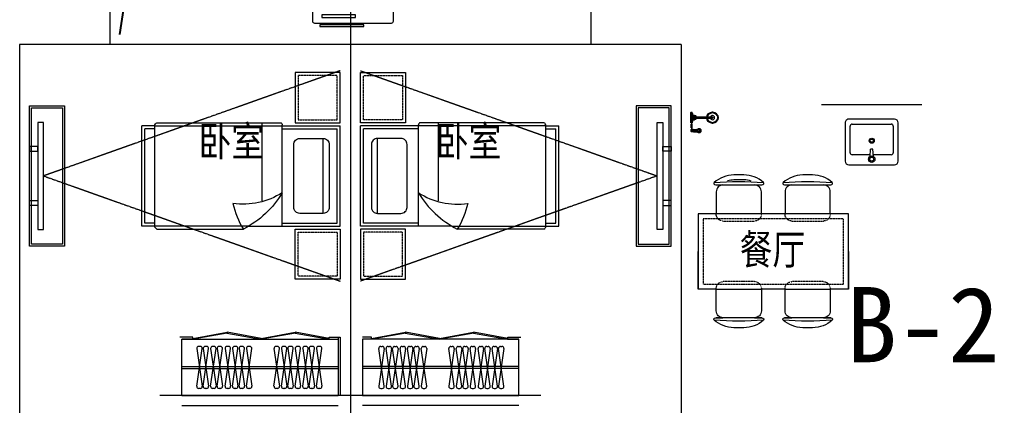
# Model space of a CAD drawing. Extents: x 5432254 to 5695744, y -448727 to -401527.
# Drawn here: x 5603317 to 5613042, y -430491 to -426641 of the extents above; entities that cross this region are included whole.
import ezdxf
from ezdxf.enums import TextEntityAlignment as Align

# ---------------------------------------------------------------- set-up
doc = ezdxf.new("R2010")
doc.units = 0
doc.linetypes.add('DASH', pattern=[0.35, 0.25, -0.1])
doc.linetypes.add('DOTE', pattern=[2.42, 2, -0.2, 0.02, -0.2])
for name, color, linetype, lineweight in [('DOTE', 251, 'DOTE', 0), ('SIGNT', 252, 'DOTE', 0), ('五金', 136, 'CONTINUOUS', 9), ('家具', 33, 'CONTINUOUS', 9), ('看线', 27, 'CONTINUOUS', 0), ('移动家具', 41, 'CONTINUOUS', 20)]:
    doc.layers.add(name, color=color, linetype=linetype, lineweight=lineweight)
doc.layers.add('PUB_TEXT', color=7, linetype='CONTINUOUS')
doc.layers.add('STAIR', color=3, linetype='CONTINUOUS')
doc.styles.add('DIM_FONT', font='SIMPLEX.shx', dxfattribs={"width": 0.8})
doc.styles.add('黑体', font='SIMHEI.TTF', dxfattribs={"height": 10})

# ---------------------------------------------------------------- blocks, each defined once
blk = doc.blocks.new('bed3')
at = {"layer": '移动家具'}
for p, q in [((1210594.1, -496224.4), (1210594.1, -495312.1)), ((1210594.1, -495312.1), (1211594.1, -495312.1)), ((1210624.1, -495342.1), (1211564.1, -495342.1)), ((1210624.1, -495891.2), (1210624.1, -495342.1)), ((1211564.1, -495891.2), (1211564.1, -495342.1)), ((1211594.1, -495891.2), (1211594.1, -495312.1)), ((1210720.7, -495481.9), (1211467.5, -495481.9)), ((1210594.2, -495891.2), (1211604.1, -495891.2)), ((1211624.1, -497142), (1211624.1, -495911.2)), ((1210846.7, -496091.5), (1211624.1, -496091.5)), ((1210564.1, -497142), (1210564.1, -496279.1)), ((1210594.1, -497162), (1211594.1, -497162)), ((1210594.1, -497162), (1210594.2, -497292)), ((1210624.1, -497162), (1210624.2, -497262)), ((1211564.1, -497162), (1211564.1, -497262)), ((1211594.1, -497162), (1211594.1, -497292)), ((1210594.2, -497292), (1211594.1, -497292)), ((1210624.2, -497262), (1211564.1, -497262))]:
    blk.add_line(p, q, dxfattribs=at)
at = {"layer": '移动家具', "linetype": 'DASH'}
for p, q in [((1211594.1, -497162), (1211594.1, -495891.2)), ((1210594.1, -496224.4), (1210594.1, -497162))]:
    blk.add_line(p, q, dxfattribs=at)
at = {"layer": '移动家具'}
blk.add_lwpolyline([(1210720.7, -495481.9), (1210720.7, -495717.3, 0.414214), (1210780.7, -495777.3), (1211407.5, -495777.3, 0.414214), (1211467.5, -495717.3), (1211467.5, -495481.9, 0.414214), (1211407.5, -495421.9), (1210780.7, -495421.9, 0.414214)], format="xyb", close=True, dxfattribs=at)
blk.add_lwpolyline([(1210926.8, -495891.2, 0.180302), (1210818.8, -496382.9, -0.088637), (1210564.2, -496279.1, 28871.271551)], format="xyb", dxfattribs=at)
for centre, radius, start, end in [((1211407.4, -496703.6), 944, 120.60747, 153.27731), ((1211604.1, -495911.2), 20, 0, 90), ((1210592.9, -497131.3), 30.7, 200.35664, 272.31522), ((1211595.4, -497131.4), 30.7, 267.68839, 339.69174)]:
    blk.add_arc(centre, radius, start, end, dxfattribs=at)
blk = doc.blocks.new('dgfgf')
at = {"layer": '移动家具'}
blk.add_lwpolyline([(7597.4, -62676.2), (7147.4, -62676.2), (7147.4, -63176.2), (7597.4, -63176.2), (7597.4, -62676.2), (7517.4, -62676.2)], dxfattribs=at)
at = {"layer": '移动家具', "color": 251, "linetype": 'DASH', "ltscale": 0.2}
blk.add_lwpolyline([(7567.4, -62706.2), (7177.4, -62706.2), (7177.4, -63146.2), (7567.4, -63146.2)], close=True, dxfattribs=at)
blk = doc.blocks.new('A$C18784298')
at = {"layer": '移动家具', "color": 251, "ltscale": 40}
for points in [[(0, 1066.3), (58.1, 1066.3), (58.1, 0), (0, 0)], [(58.1, 827.5), (140, 827.5), (140, 779.6), (58.1, 779.6)], [(58.1, 238.8), (140, 238.8), (140, 286.7), (58.1, 286.7)]]:
    blk.add_lwpolyline(points, close=True, dxfattribs=at)
blk = doc.blocks.new('ytjhgkj')
at = {"layer": '移动家具', "ltscale": 0.5}
blk.add_lwpolyline([(34949.4, 26115.8), (34599.4, 26115.8), (34599.4, 27515.8), (34949.4, 27515.8)], close=True, dxfattribs=at)
at = {"layer": '移动家具', "color": 251, "ltscale": 40}
blk.add_lwpolyline([(34929.4, 26135.8), (34619.4, 26135.8), (34619.4, 27495.8), (34929.4, 27495.8)], close=True, dxfattribs=at)
at = {"layer": '移动家具', "color": 251, "xscale": -1}
blk.add_blockref('A$C18784298', (34739.4, 26282.6), dxfattribs=at)
blk = doc.blocks.new('A$C4EB5717C')
at = {"layer": '家具', "color": 8}
for p, q in [((520.3, 110), (520.3, 120)), ((883.1, 100), (530.3, 100)), ((893.1, 120), (893.1, 110))]:
    blk.add_line(p, q, dxfattribs=at)
at = {"layer": '家具'}
blk.add_lwpolyline([(220, 120), (980, 120, 0.414214), (1000, 140), (1000, 410, 0.414214), (980, 430), (220, 430, 0.414214), (200, 410), (200, 140, 0.414214)], format="xyb", close=True, dxfattribs=at)
at = {"layer": '家具', "color": 8}
for points in [[(269.2, 459.1), (709, 459.1), (709, 444), (269.2, 444)], [(290.4, 371.5), (625.9, 371.5), (625.9, 342.6), (290.4, 342.6)], [(290.4, 305.7), (625.9, 305.7), (625.9, 276.8), (290.4, 276.8)], [(290.4, 239.9), (625.9, 239.9), (625.9, 211), (290.4, 211)]]:
    blk.add_lwpolyline(points, close=True, dxfattribs=at)
for centre, start, end in [((530.3, 110), 180, 270), ((883.1, 110), 270, 0)]:
    blk.add_arc(centre, 10, start, end, dxfattribs=at)
blk = doc.blocks.new('A$C6EA5130D')
at = {"layer": '五金', "lineweight": -3}
for p, q in [((85, 353), (85, 30)), ((95, 30), (95, 353)), ((68, 25), (68, 15)), ((111, 25), (111, 15)), ((291, 38), (291, 113)), ((321, 60), (291, 60)), ((321, 38), (321, 113))]:
    blk.add_line(p, q, dxfattribs=at)
at = {"layer": '五金', "color": 8}
for p, q in [((75, 22), (75, 15)), ((105, 25), (105, 15))]:
    blk.add_line(p, q, dxfattribs=at)
at = {"layer": '五金', "lineweight": -3}
for points in [[(175, 0), (5, 0), (5, 10), (34, 15), (80, 15)], [(62, 46), (52, 46), (52, 50), (62, 50)], [(75, 25), (62, 25), (62, 70), (85, 70)], [(95, 70), (118, 70), (118, 25), (105, 25)], [(100, 15), (145, 15), (175, 10), (175, 0)], [(118, 50), (128, 50), (128, 46), (118, 46)], [(294, 29), (294, 0), (317, 0), (317, 29)]]:
    blk.add_lwpolyline(points, dxfattribs=at)
for points in [[(59, 0), (59, 10), (121, 10), (121, 0)], [(261, 0), (261, 10), (205, 10), (205, 0)]]:
    blk.add_lwpolyline(points, close=True, dxfattribs=at)
at = {"layer": '五金', "color": 8}
for points in [[(80, 22), (75, 22), (75, 50), (85, 50)], [(95, 50), (105, 50), (105, 22), (100, 22)]]:
    blk.add_lwpolyline(points, dxfattribs=at)
blk.add_lwpolyline([(80, 10), (80, 30), (100, 30), (100, 10)], close=True, dxfattribs=at)
at = {"layer": '五金', "lineweight": -3}
blk.add_circle((90, 353), 89.5, dxfattribs=at)
at = {"layer": '五金', "color": 8}
for centre, radius in [((90, 353), 5), ((306, 87), 15), ((306, 38), 15)]:
    blk.add_circle(centre, radius, dxfattribs=at)
for centre, radius, start, end in [((90, 353), 35, 278.2132, 261.7868), ((90, 353), 9, 303.749, 236.251), ((306, 87), 17, 331.9275, 208.0725), ((306, 38), 17, 151.9275, 226.6641), ((306, 38), 17, 313.3359, 28.0725)]:
    blk.add_arc(centre, radius, start, end, dxfattribs=at)
at = {"layer": '五金', "lineweight": -3}
for centre, start, end in [((274, 107), 19.6733, 73.5819), ((337, 107), 106.4181, 160.3267)]:
    blk.add_arc(centre, 17.7, start, end, dxfattribs=at)
at = {"layer": '五金', "lineweight": -3, "extrusion": (0, 0, -1)}
for centre, major_axis, ratio, start_param, end_param in [((306, 136), (33.6, 0), 0.612909, 2.761972, 6.662806), ((306, 126), (-31.4, 0), 0.47884, -1.072899, 4.214492)]:
    blk.add_ellipse(centre, major_axis=major_axis, ratio=ratio, start_param=start_param, end_param=end_param, dxfattribs=at)
blk = doc.blocks.new('dfdsf')
at = {"layer": '家具'}
for p, q in [((-5626.5, -27307.3), (-6080.7, -27307.3)), ((-6118.8, -27345.4), (-6118.8, -27726.4)), ((-5588.4, -27726.4), (-5588.4, -27345.4)), ((-6080.7, -27764.5), (-5626.5, -27764.5))]:
    blk.add_line(p, q, dxfattribs=at)
at = {"layer": '家具', "color": 8}
for p, q in [((-6049, -27408.9), (-5869.2, -27408.9)), ((-5872.4, -27364), (-5885.9, -27364)), ((-5866.9, -27350.6), (-5876.4, -27341.1)), ((-5866.7, -27377.4), (-5876.1, -27387.1)), ((-5870.1, -27391.7), (-5866.3, -27465.6)), ((-5853.6, -27345.2), (-5853.6, -27331.7)), ((-5853.6, -27382.8), (-5853.6, -27396.2)), ((-5837.1, -27391.7), (-5840.9, -27465.6)), ((-5831.1, -27340.8), (-5840.5, -27350.5)), ((-5830.8, -27386.8), (-5840.3, -27377.3)), ((-5838, -27408.9), (-5658.2, -27408.9)), ((-5834.8, -27364), (-5821.3, -27364)), ((-6068, -27694.7), (-6068, -27428)), ((-5866.3, -27465.6), (-5840.9, -27465.6)), ((-5639.2, -27428), (-5639.2, -27694.7)), ((-5658.2, -27713.7), (-6049, -27713.7))]:
    blk.add_line(p, q, dxfattribs=at)
for centre, radius in [((-5853.6, -27364), 32.3), ((-5853.6, -27364), 18.8), ((-5854.6, -27548.6), 25.4), ((-5854.6, -27548.6), 16)]:
    blk.add_circle(centre, radius, dxfattribs=at)
at = {"layer": '家具'}
for centre, start, end in [((-6080.7, -27345.4), 90, 180), ((-5626.5, -27345.4), 0, 90), ((-6080.7, -27726.4), 180, 270), ((-5626.5, -27726.4), 270, 0)]:
    blk.add_arc(centre, 38.1, start, end, dxfattribs=at)
at = {"layer": '家具', "color": 8}
for centre, start, end in [((-6049, -27428), 90, 180), ((-5658.2, -27428), 0, 90), ((-6049, -27694.7), 180, 270), ((-5658.2, -27694.7), 270, 0)]:
    blk.add_arc(centre, 19.1, start, end, dxfattribs=at)
blk = doc.blocks.new('fgjfgjgf')
at = {"layer": '家具', "color": 8, "linetype": 'DASH', "ltscale": 0.1}
for p, q in [((-18620.2, 391.3), (-18620.2, 76.3)), ((-18620.2, 391.3), (-18620.2, 76.3)), ((-18015.5, 76.3), (-18015.5, 391.3)), ((-18015.5, 76.3), (-18015.5, 391.3)), ((-18620.2, -295.5), (-18620.2, -610.5)), ((-18620.2, -295.5), (-18620.2, -610.5)), ((-18015.5, -610.5), (-18015.5, -295.5)), ((-18015.5, -610.5), (-18015.5, -295.5))]:
    blk.add_line(p, q, dxfattribs=at)
at = {"layer": '家具', "color": 8, "linetype": 'DASH'}
blk.add_line((-18691.7, -678), (-18687.7, -678), dxfattribs=at)
blk.add_line((-18691.7, -678), (-18687.7, -678), dxfattribs=at)
at = {"layer": '家具', "color": 8, "linetype": 'DASH', "ltscale": 0.1}
blk.add_lwpolyline([(-18641.7, 590.4), (-17991.7, 590.4), (-17991.7, -809.6), (-18641.7, -809.6)], close=True, dxfattribs=at)
for centre, start, end in [((-18687.7, 391.3), 0, 90), ((-18687.7, 391.3), 0, 90), ((-17948, 391.3), 90, 180), ((-17948, 391.3), 90, 180), ((-18687.7, 76.3), 270, 0), ((-18687.7, 76.3), 270, 0), ((-17948, 76.3), 180, 270), ((-17948, 76.3), 180, 270), ((-18687.7, -295.5), 0, 90), ((-17948, -295.5), 90, 180), ((-17948, -295.5), 90, 180), ((-18687.7, -610.5), 270, 0), ((-18687.7, -610.5), 270, 0), ((-17948, -610.5), 180, 270), ((-17948, -610.5), 180, 270)]:
    blk.add_arc(centre, 67.5, start, end, dxfattribs=at)
at = {"layer": '移动家具'}
for p, q in [((-18980.2, 463.8), (-18980.2, 3.8)), ((-18980.2, 463.8), (-18980.2, 3.8)), ((-18691.7, 8.8), (-18691.7, 458.8)), ((-17941.7, 458.8), (-17941.7, 8.8)), ((-17655.5, 3.8), (-17655.5, 463.8)), ((-17655.5, 3.8), (-17655.5, 463.8)), ((-18980.2, -223), (-18980.2, -683)), ((-18980.2, -223), (-18980.2, -683)), ((-18691.7, -678), (-18691.7, -228)), ((-17941.7, -228), (-17941.7, -678)), ((-17655.5, -683), (-17655.5, -223)), ((-17655.5, -683), (-17655.5, -223))]:
    blk.add_line(p, q, dxfattribs=at)
for points in [[(-17941.7, -859.6), (-18691.7, -859.6), (-18691.7, -678), (-18912.7, -678, -0.414214), (-18980.2, -610.5), (-18980.2, -683, -0.319431), (-18992.5, -701.5, -0.307703), (-19004, -698.8, -0.187559), (-19080.2, -502.6), (-19080.2, -403.5, -0.171658), (-19004, -207.3, -0.324647), (-18992.5, -204.6, -0.302537), (-18980.2, -223), (-18980.2, -295.5, -0.414214), (-18912.7, -228), (-18691.7, -228), (-18691.7, 8.8), (-18912.7, 8.8, -0.414214), (-18980.2, 76.3), (-18980.2, 3.8, -0.319431), (-18992.5, -14.7, -0.307703), (-19004, -12, -0.187559), (-19080.2, 184.2), (-19080.2, 283.4, -0.171658), (-19004, 479.5, -0.324647), (-18992.5, 482.2, -0.302537), (-18980.2, 463.8), (-18980.2, 391.3, -0.414214), (-18912.7, 458.8), (-18691.7, 458.8), (-18691.7, 640.4), (-17941.7, 640.4)], [(-18316.7, -859.6), (-17941.7, -859.6), (-17941.7, -678), (-17723, -678, 0.414214), (-17655.5, -610.5), (-17655.5, -683, 0.319431), (-17643.2, -701.5, 0.307703), (-17631.8, -698.8, 0.187559), (-17555.5, -502.6), (-17555.5, -403.5, 0.171658), (-17631.8, -207.3, 0.324647), (-17643.2, -204.6, 0.302537), (-17655.5, -223), (-17655.5, -295.5, 0.414214), (-17723, -228), (-17941.7, -228), (-17941.7, 8.8), (-17723, 8.8, 0.414214), (-17655.5, 76.3), (-17655.5, 3.8, 0.319431), (-17643.2, -14.7, 0.307703), (-17631.8, -12, 0.187559), (-17555.5, 184.2), (-17555.5, 283.4, 0.171658), (-17631.8, 479.5, 0.324647), (-17643.2, 482.2, 0.302537), (-17655.5, 463.8), (-17655.5, 391.3, 0.414214), (-17723, 458.8), (-17941.7, 458.8), (-17941.7, 640.4), (-18316.7, 640.4)], [(-19018.1, 108.9, -0.079824), (-19030.2, 184.2), (-19030.2, 282.6, -0.059527), (-19020.7, 344.8, -0.059527)]]:
    blk.add_lwpolyline(points, format="xyb", dxfattribs=at)
for centre, start, end in [((-16302.4, 233.8), 174.8023, 185.1977), ((-16302.4, 233.8), 174.8023, 185.1977), ((-20333.3, 233.8), 354.8023, 5.1977), ((-20333.3, 233.8), 354.8023, 5.1977), ((-16302.4, -453), 174.8023, 185.1977), ((-16302.4, -453), 174.8023, 185.1977), ((-20333.3, -453), 354.8023, 5.1977), ((-20333.3, -453), 354.8023, 5.1977)]:
    blk.add_arc(centre, 2712.7, start, end, dxfattribs=at)

msp = doc.modelspace()

# ---------------------------------------------------------------- linework, layer by layer
at = {"layer": 'DOTE', "ltscale": 0.5}
for p, q in [((5606617.1, -414275.4), (5606617.1, -437289.6)), ((5604217.1, -415010), (5604217.1, -426890.9)), ((5609017.1, -415010), (5609017.1, -426890.9)), ((5603317.1, -426890.9), (5603317.1, -436498.2)), ((5609917.1, -426890.9), (5609917.1, -436498.2))]:
    msp.add_line(p, q, dxfattribs=at)
at = {"layer": 'DOTE'}
for p, q in [((5609917.1, -426890.9), (5603317.1, -426890.9)), ((5608517.1, -430390.9), (5604717.1, -430390.9))]:
    msp.add_line(p, q, dxfattribs=at)
at = {"layer": 'SIGNT', "ltscale": 0.5}
for p, q in [((5606517.1, -427151.3), (5603557.1, -428201)), ((5606717.1, -427151.3), (5609677.1, -428201)), ((5603557.1, -428201), (5606517.1, -429250.7)), ((5609677.1, -428201), (5606717.1, -429250.7))]:
    msp.add_line(p, q, dxfattribs=at)
at = {"layer": 'STAIR'}
msp.add_lwpolyline([(5604317.1, -426790.9), (5604797, -423633.8), (5608917.1, -423290.9)], dxfattribs=at)
at = {"layer": '家具'}
for p, q in [((5612317.1, -427490.9), (5611317.1, -427490.9)), ((5604937.1, -430390.9), (5606497.1, -430390.9)), ((5608297.1, -430390.9), (5606737.1, -430390.9)), ((5604937.1, -430490.9), (5606497.1, -430490.9)), ((5608297.1, -430490.9), (5606737.1, -430490.9))]:
    msp.add_line(p, q, dxfattribs=at)
at = {"layer": '家具', "color": 8}
for p, q in [((5605085.2, -430298.2), (5605139.1, -429923.5)), ((5605085.2, -429923.5), (5605139.1, -430298.2)), ((5605119.3, -429900.9), (5605105, -429900.9)), ((5605149.6, -430298.2), (5605203.5, -429923.5)), ((5605149.6, -429923.5), (5605203.5, -430298.2)), ((5605183.7, -429900.9), (5605169.4, -429900.9)), ((5605223.2, -430298.2), (5605277.1, -429923.5)), ((5605223.2, -429923.5), (5605277.1, -430298.2)), ((5605257.3, -429900.9), (5605243, -429900.9)), ((5605287.5, -430298.2), (5605341.5, -429923.5)), ((5605287.5, -429923.5), (5605341.5, -430298.2)), ((5605321.7, -429900.9), (5605307.4, -429900.9)), ((5605368.6, -430298.2), (5605422.5, -429923.5)), ((5605368.6, -429923.5), (5605422.5, -430298.2)), ((5605402.7, -429900.9), (5605388.4, -429900.9)), ((5605442.2, -430298.2), (5605496.1, -429923.5)), ((5605442.2, -429923.5), (5605496.1, -430298.2)), ((5605476.3, -429900.9), (5605462, -429900.9)), ((5605506.6, -430298.2), (5605560.5, -429923.5)), ((5605506.6, -429923.5), (5605560.5, -430298.2)), ((5605540.7, -429900.9), (5605526.4, -429900.9)), ((5605580.2, -430298.2), (5605634.1, -429923.5)), ((5605580.2, -429923.5), (5605634.1, -430298.2)), ((5605614.3, -429900.9), (5605600, -429900.9)), ((5605855.5, -430298.2), (5605909.5, -429923.5)), ((5605855.5, -429923.5), (5605909.5, -430298.2)), ((5605889.7, -429900.9), (5605875.4, -429900.9)), ((5605929.1, -430298.2), (5605983.1, -429923.5)), ((5605929.1, -429923.5), (5605983.1, -430298.2)), ((5605963.3, -429900.9), (5605948.9, -429900.9)), ((5605993.5, -430298.2), (5606047.5, -429923.5)), ((5605993.5, -429923.5), (5606047.5, -430298.2)), ((5606027.7, -429900.9), (5606013.3, -429900.9)), ((5606067.1, -430298.2), (5606121.1, -429923.5)), ((5606067.1, -429923.5), (5606121.1, -430298.2)), ((5606101.2, -429900.9), (5606086.9, -429900.9)), ((5606141.5, -430298.2), (5606195.4, -429923.5)), ((5606141.5, -429923.5), (5606195.4, -430298.2)), ((5606175.6, -429900.9), (5606161.3, -429900.9)), ((5606205.9, -430298.2), (5606259.8, -429923.5)), ((5606205.9, -429923.5), (5606259.8, -430298.2)), ((5606240, -429900.9), (5606225.7, -429900.9)), ((5606279.4, -430298.2), (5606333.4, -429923.5)), ((5606279.4, -429923.5), (5606333.4, -430298.2)), ((5606313.6, -429900.9), (5606299.3, -429900.9)), ((5606954.7, -430298.2), (5606900.8, -429923.5)), ((5606954.7, -429923.5), (5606900.8, -430298.2)), ((5606920.6, -429900.9), (5606934.9, -429900.9)), ((5607028.3, -430298.2), (5606974.4, -429923.5)), ((5607028.3, -429923.5), (5606974.4, -430298.2)), ((5606994.2, -429900.9), (5607008.5, -429900.9)), ((5607092.7, -430298.2), (5607038.7, -429923.5)), ((5607092.7, -429923.5), (5607038.7, -430298.2)), ((5607058.6, -429900.9), (5607072.9, -429900.9)), ((5607167.1, -430298.2), (5607113.1, -429923.5)), ((5607167.1, -429923.5), (5607113.1, -430298.2)), ((5607132.9, -429900.9), (5607147.2, -429900.9)), ((5607240.7, -430298.2), (5607186.7, -429923.5)), ((5607240.7, -429923.5), (5607186.7, -430298.2)), ((5607206.5, -429900.9), (5607220.8, -429900.9)), ((5607305, -430298.2), (5607251.1, -429923.5)), ((5607305, -429923.5), (5607251.1, -430298.2)), ((5607270.9, -429900.9), (5607285.2, -429900.9)), ((5607378.6, -430298.2), (5607324.7, -429923.5)), ((5607378.6, -429923.5), (5607324.7, -430298.2)), ((5607344.5, -429900.9), (5607358.8, -429900.9)), ((5607654, -430298.2), (5607600, -429923.5)), ((5607654, -429923.5), (5607600, -430298.2)), ((5607619.9, -429900.9), (5607634.2, -429900.9)), ((5607727.6, -430298.2), (5607673.6, -429923.5)), ((5607727.6, -429923.5), (5607673.6, -430298.2)), ((5607693.5, -429900.9), (5607707.8, -429900.9)), ((5607792, -430298.2), (5607738, -429923.5)), ((5607792, -429923.5), (5607738, -430298.2)), ((5607757.9, -429900.9), (5607772.2, -429900.9)), ((5607865.6, -430298.2), (5607811.6, -429923.5)), ((5607865.6, -429923.5), (5607811.6, -430298.2)), ((5607831.4, -429900.9), (5607845.8, -429900.9)), ((5607946.6, -430298.2), (5607892.7, -429923.5)), ((5607946.6, -429923.5), (5607892.7, -430298.2)), ((5607912.5, -429900.9), (5607926.8, -429900.9)), ((5608011, -430298.2), (5607957, -429923.5)), ((5608011, -429923.5), (5607957, -430298.2)), ((5607976.9, -429900.9), (5607991.2, -429900.9)), ((5608084.6, -430298.2), (5608030.6, -429923.5)), ((5608084.6, -429923.5), (5608030.6, -430298.2)), ((5608050.5, -429900.9), (5608064.8, -429900.9)), ((5608149, -430298.2), (5608095, -429923.5)), ((5608149, -429923.5), (5608095, -430298.2)), ((5608114.9, -429900.9), (5608129.2, -429900.9)), ((5604937.1, -430100.9), (5606497.1, -430100.9)), ((5604937.1, -430120.9), (5606497.1, -430120.9)), ((5608297.1, -430100.9), (5606737.1, -430100.9)), ((5608297.1, -430120.9), (5606737.1, -430120.9)), ((5605119.3, -430320.9), (5605105, -430320.9)), ((5605183.7, -430320.9), (5605169.4, -430320.9)), ((5605257.3, -430320.9), (5605243, -430320.9)), ((5605321.7, -430320.9), (5605307.4, -430320.9)), ((5605402.7, -430320.9), (5605388.4, -430320.9)), ((5605476.3, -430320.9), (5605462, -430320.9)), ((5605540.7, -430320.9), (5605526.4, -430320.9)), ((5605614.3, -430320.9), (5605600, -430320.9)), ((5605889.7, -430320.9), (5605875.4, -430320.9)), ((5605963.3, -430320.9), (5605948.9, -430320.9)), ((5606027.7, -430320.9), (5606013.3, -430320.9)), ((5606101.2, -430320.9), (5606086.9, -430320.9)), ((5606175.6, -430320.9), (5606161.3, -430320.9)), ((5606240, -430320.9), (5606225.7, -430320.9)), ((5606313.6, -430320.9), (5606299.3, -430320.9)), ((5606920.6, -430320.9), (5606934.9, -430320.9)), ((5606994.2, -430320.9), (5607008.5, -430320.9)), ((5607058.6, -430320.9), (5607072.9, -430320.9)), ((5607132.9, -430320.9), (5607147.2, -430320.9)), ((5607206.5, -430320.9), (5607220.8, -430320.9)), ((5607270.9, -430320.9), (5607285.2, -430320.9)), ((5607344.5, -430320.9), (5607358.8, -430320.9)), ((5607619.9, -430320.9), (5607634.2, -430320.9)), ((5607693.5, -430320.9), (5607707.8, -430320.9)), ((5607757.9, -430320.9), (5607772.2, -430320.9)), ((5607831.4, -430320.9), (5607845.8, -430320.9)), ((5607912.5, -430320.9), (5607926.8, -430320.9)), ((5607976.9, -430320.9), (5607991.2, -430320.9)), ((5608050.5, -430320.9), (5608064.8, -430320.9)), ((5608114.9, -430320.9), (5608129.2, -430320.9))]:
    msp.add_line(p, q, dxfattribs=at)
for centre, start, end in [((5605105, -429920.9), 90, 187.59464), ((5605119.3, -429920.9), 352.40536, 90), ((5605169.4, -429920.9), 90, 187.59464), ((5605183.7, -429920.9), 352.40536, 90), ((5605243, -429920.9), 90, 187.59464), ((5605257.3, -429920.9), 352.40536, 90), ((5605307.4, -429920.9), 90, 187.59464), ((5605321.7, -429920.9), 352.40536, 90), ((5605388.4, -429920.9), 90, 187.59464), ((5605402.7, -429920.9), 352.40536, 90), ((5605462, -429920.9), 90, 187.59464), ((5605476.3, -429920.9), 352.40536, 90), ((5605526.4, -429920.9), 90, 187.59464), ((5605540.7, -429920.9), 352.40536, 90), ((5605600, -429920.9), 90, 187.59464), ((5605614.3, -429920.9), 352.40536, 90), ((5605875.4, -429920.9), 90, 187.59464), ((5605889.7, -429920.9), 352.40536, 90), ((5605948.9, -429920.9), 90, 187.59464), ((5605963.3, -429920.9), 352.40536, 90), ((5606013.3, -429920.9), 90, 187.59464), ((5606027.7, -429920.9), 352.40536, 90), ((5606086.9, -429920.9), 90, 187.59464), ((5606101.2, -429920.9), 352.40536, 90), ((5606161.3, -429920.9), 90, 187.59464), ((5606175.6, -429920.9), 352.40536, 90), ((5606225.7, -429920.9), 90, 187.59464), ((5606240, -429920.9), 352.40536, 90), ((5606299.3, -429920.9), 90, 187.59464), ((5606313.6, -429920.9), 352.40536, 90), ((5606920.6, -429920.9), 90, 187.59464), ((5606934.9, -429920.9), 352.40536, 90), ((5606994.2, -429920.9), 90, 187.59464), ((5607008.5, -429920.9), 352.40536, 90), ((5607058.6, -429920.9), 90, 187.59464), ((5607072.9, -429920.9), 352.40536, 90), ((5607132.9, -429920.9), 90, 187.59464), ((5607147.2, -429920.9), 352.40536, 90), ((5607206.5, -429920.9), 90, 187.59464), ((5607220.8, -429920.9), 352.40536, 90), ((5607270.9, -429920.9), 90, 187.59464), ((5607285.2, -429920.9), 352.40536, 90), ((5607344.5, -429920.9), 90, 187.59464), ((5607358.8, -429920.9), 352.40536, 90), ((5607619.9, -429920.9), 90, 187.59464), ((5607634.2, -429920.9), 352.40536, 90), ((5607693.5, -429920.9), 90, 187.59464), ((5607707.8, -429920.9), 352.40536, 90), ((5607757.9, -429920.9), 90, 187.59464), ((5607772.2, -429920.9), 352.40536, 90), ((5607831.4, -429920.9), 90, 187.59464), ((5607845.8, -429920.9), 352.40536, 90), ((5607912.5, -429920.9), 90, 187.59464), ((5607926.8, -429920.9), 352.40536, 90), ((5607976.9, -429920.9), 90, 187.59464), ((5607991.2, -429920.9), 352.40536, 90), ((5608050.5, -429920.9), 90, 187.59464), ((5608064.8, -429920.9), 352.40536, 90), ((5608114.9, -429920.9), 90, 187.59464), ((5608129.2, -429920.9), 352.40536, 90), ((5605105, -430300.9), 172.40536, 270), ((5605119.3, -430300.9), 270, 7.59464), ((5605169.4, -430300.9), 172.40536, 270), ((5605183.7, -430300.9), 270, 7.59464), ((5605243, -430300.9), 172.40536, 270), ((5605257.3, -430300.9), 270, 7.59464), ((5605307.4, -430300.9), 172.40536, 270), ((5605321.7, -430300.9), 270, 7.59464), ((5605388.4, -430300.9), 172.40536, 270), ((5605402.7, -430300.9), 270, 7.59464), ((5605462, -430300.9), 172.40536, 270), ((5605476.3, -430300.9), 270, 7.59464), ((5605526.4, -430300.9), 172.40536, 270), ((5605540.7, -430300.9), 270, 7.59464), ((5605600, -430300.9), 172.40536, 270), ((5605614.3, -430300.9), 270, 7.59464), ((5605875.4, -430300.9), 172.40536, 270), ((5605889.7, -430300.9), 270, 7.59464), ((5605948.9, -430300.9), 172.40536, 270), ((5605963.3, -430300.9), 270, 7.59464), ((5606013.3, -430300.9), 172.40536, 270), ((5606027.7, -430300.9), 270, 7.59464), ((5606086.9, -430300.9), 172.40536, 270), ((5606101.2, -430300.9), 270, 7.59464), ((5606161.3, -430300.9), 172.40536, 270), ((5606175.6, -430300.9), 270, 7.59464), ((5606225.7, -430300.9), 172.40536, 270), ((5606240, -430300.9), 270, 7.59464), ((5606299.3, -430300.9), 172.40536, 270), ((5606313.6, -430300.9), 270, 7.59464), ((5606920.6, -430300.9), 172.40536, 270), ((5606934.9, -430300.9), 270, 7.59464), ((5606994.2, -430300.9), 172.40536, 270), ((5607008.5, -430300.9), 270, 7.59464), ((5607058.6, -430300.9), 172.40536, 270), ((5607072.9, -430300.9), 270, 7.59464), ((5607132.9, -430300.9), 172.40536, 270), ((5607147.2, -430300.9), 270, 7.59464), ((5607206.5, -430300.9), 172.40536, 270), ((5607220.8, -430300.9), 270, 7.59464), ((5607270.9, -430300.9), 172.40536, 270), ((5607285.2, -430300.9), 270, 7.59464), ((5607344.5, -430300.9), 172.40536, 270), ((5607358.8, -430300.9), 270, 7.59464), ((5607619.9, -430300.9), 172.40536, 270), ((5607634.2, -430300.9), 270, 7.59464), ((5607693.5, -430300.9), 172.40536, 270), ((5607707.8, -430300.9), 270, 7.59464), ((5607757.9, -430300.9), 172.40536, 270), ((5607772.2, -430300.9), 270, 7.59464), ((5607831.4, -430300.9), 172.40536, 270), ((5607845.8, -430300.9), 270, 7.59464), ((5607912.5, -430300.9), 172.40536, 270), ((5607926.8, -430300.9), 270, 7.59464), ((5607976.9, -430300.9), 172.40536, 270), ((5607991.2, -430300.9), 270, 7.59464), ((5608050.5, -430300.9), 172.40536, 270), ((5608064.8, -430300.9), 270, 7.59464), ((5608114.9, -430300.9), 172.40536, 270), ((5608129.2, -430300.9), 270, 7.59464)]:
    msp.add_arc(centre, 20, start, end, dxfattribs=at)
at = {"layer": '移动家具'}
for p, q in [((5605047.1, -429810.9), (5604917.1, -429810.9)), ((5605047.1, -429830.9), (5604937.1, -429830.9)), ((5605047.1, -429830.9), (5605047.1, -429810.9)), ((5606407.1, -429810.9), (5606517.1, -429810.9)), ((5606407.1, -429830.9), (5606407.1, -429810.9)), ((5606407.1, -429830.9), (5606497.1, -429830.9)), ((5606497.1, -429810.9), (5606497.1, -430390.9)), ((5606517.1, -429810.9), (5606517.1, -430390.9)), ((5606827.1, -429810.9), (5606737.1, -429810.9)), ((5606827.1, -429830.9), (5606737.1, -429830.9)), ((5606827.1, -429830.9), (5606827.1, -429810.9)), ((5608187.1, -429810.9), (5608317.1, -429810.9)), ((5608187.1, -429830.9), (5608187.1, -429810.9)), ((5608187.1, -429830.9), (5608297.1, -429830.9))]:
    msp.add_line(p, q, dxfattribs=at)
for points in [[(5604937.1, -429830.9), (5606497.1, -429830.9), (5606497.1, -430390.9), (5604937.1, -430390.9)], [(5605047.1, -429821.1), (5605387.1, -429758), (5605388.9, -429767.8), (5605048.9, -429830.9)], [(5605727.1, -429821.1), (5605387.1, -429758), (5605385.3, -429767.8), (5605725.3, -429830.9)], [(5605727.1, -429821.1), (5606067.1, -429758), (5606068.9, -429767.8), (5605728.9, -429830.9)], [(5606407.1, -429821.1), (5606067.1, -429758), (5606065.3, -429767.8), (5606405.3, -429830.9)], [(5608297.1, -429830.9), (5606737.1, -429830.9), (5606737.1, -430390.9), (5608297.1, -430390.9)], [(5606827.1, -429821.1), (5607167.1, -429758), (5607168.9, -429767.8), (5606828.9, -429830.9)], [(5607507.1, -429821.1), (5607167.1, -429758), (5607165.2, -429767.8), (5607505.2, -429830.9)], [(5607507.1, -429821.1), (5607847.1, -429758), (5607848.9, -429767.8), (5607508.9, -429830.9)], [(5608187.1, -429821.1), (5607847.1, -429758), (5607845.2, -429767.8), (5608185.2, -429830.9)]]:
    msp.add_lwpolyline(points, close=True, dxfattribs=at)

# ---------------------------------------------------------------- block references
at = {"layer": '五金', "extrusion": (0, 0, -1), "xscale": -0.6000000005587935, "yscale": 0.6000000004154105, "zscale": -0.6, "rotation": 90}
msp.add_blockref('A$C6EA5130D', (-5610017.1, -427565.8), dxfattribs=at)
at = {"layer": '家具', "xscale": -1}
for name, p, rotation in [('A$C4EB5717C', (5606042.9, -426250.6), 180), ('fgjfgjgf', (5610725.3, -447271.1), 90)]:
    msp.add_blockref(name, p, dxfattribs=dict(at, rotation=rotation))
at = {"layer": '家具', "extrusion": (0, 0, -1), "xscale": -1, "zscale": -1}
for p, rotation in [((-5598918.9, -364494.9), 359.9993052950562), ((-5614315.3, -491907.1), 179.9993052950562)]:
    msp.add_blockref('dgfgf', p, dxfattribs=dict(at, rotation=rotation))
at = {"layer": '家具', "extrusion": (0, 0, -1), "zscale": -1}
for p, rotation in [((-5614315.3, -364494.9), 0.0006947049438013656), ((-5598918.9, -491907.1), 180.0006947049438)]:
    msp.add_blockref('dgfgf', p, dxfattribs=dict(at, rotation=rotation))
at = {"layer": '家具'}
msp.add_blockref('ytjhgkj', (5568817.7, -455016.8), dxfattribs=at)
at = {"layer": '家具', "xscale": -1}
msp.add_blockref('ytjhgkj', (5644416.5, -455016.8), dxfattribs=at)
at = {"layer": '家具', "rotation": 179.9999999466392}
msp.add_blockref('dfdsf', (5605963.5, -455398.2), dxfattribs=at)
at = {"layer": '看线', "xscale": -1, "rotation": 270}
msp.add_blockref('bed3', (6101829.2, -1639295.1), dxfattribs=at)
at = {"layer": '看线', "rotation": 90}
msp.add_blockref('bed3', (5111405, -1639295.1), dxfattribs=at)

# ---------------------------------------------------------------- texts
at = {"layer": 'PUB_TEXT', "style": '黑体', "width": 0.8}
for s, p in [('卧室', (5605429.6, -428004.5)), ('卧室', (5607796.1, -428004.5)), ('餐厅', (5610827.5, -429084.8))]:
    msp.add_text(s, height=300, dxfattribs=at).set_placement(p, align=Align.CENTER)
at = {"layer": 'PUB_TEXT', "style": '黑体'}
msp.add_text('B-2', height=750, dxfattribs=at).set_placement((5612325.8, -430059.3), align=Align.CENTER)
at = {"layer": '家具', "color": 8, "style": 'DIM_FONT', "width": 0.7, "flags": 9}
for tag, p, s in [('XSIZE', (5605113.5, -430095.9), '54'), ('YSIZE', (5605113.5, -430095.9), '450'), ('XSIZE', (5605177.9, -430095.9), '54'), ('YSIZE', (5605177.9, -430095.9), '450'), ('YSIZE', (5605251.5, -430095.9), '450'), ('XSIZE', (5605251.5, -430095.9), '54'), ('YSIZE', (5605315.9, -430095.9), '450'), ('XSIZE', (5605315.9, -430095.9), '54'), ('XSIZE', (5605396.9, -430095.9), '54'), ('YSIZE', (5605396.9, -430095.9), '450'), ('XSIZE', (5605470.5, -430095.9), '54'), ('YSIZE', (5605470.5, -430095.9), '450'), ('XSIZE', (5605534.9, -430095.9), '54'), ('YSIZE', (5605534.9, -430095.9), '450'), ('YSIZE', (5605608.5, -430095.9), '450'), ('XSIZE', (5605608.5, -430095.9), '54'), ('YSIZE', (5605883.9, -430095.9), '450'), ('XSIZE', (5605883.9, -430095.9), '54'), ('YSIZE', (5605957.5, -430095.9), '450'), ('XSIZE', (5605957.5, -430095.9), '54'), ('YSIZE', (5606021.8, -430095.9), '450'), ('XSIZE', (5606021.8, -430095.9), '54'), ('YSIZE', (5606095.4, -430095.9), '450'), ('XSIZE', (5606095.4, -430095.9), '54'), ('YSIZE', (5606169.8, -430095.9), '450'), ('XSIZE', (5606169.8, -430095.9), '54'), ('YSIZE', (5606234.2, -430095.9), '450'), ('XSIZE', (5606234.2, -430095.9), '54'), ('YSIZE', (5606307.8, -430095.9), '450'), ('XSIZE', (5606307.8, -430095.9), '54'), ('XSIZE', (5606927, -430095.9), '54'), ('YSIZE', (5606927.3, -430095.9), '450'), ('XSIZE', (5607000.6, -430095.9), '54'), ('YSIZE', (5607000.9, -430095.9), '450'), ('XSIZE', (5607065, -430095.9), '54'), ('YSIZE', (5607065.3, -430095.9), '450'), ('XSIZE', (5607139.3, -430095.9), '54'), ('YSIZE', (5607139.6, -430095.9), '450'), ('XSIZE', (5607212.9, -430095.9), '54'), ('YSIZE', (5607213.2, -430095.9), '450'), ('XSIZE', (5607277.3, -430095.9), '54'), ('YSIZE', (5607277.6, -430095.9), '450'), ('XSIZE', (5607350.9, -430095.9), '54'), ('YSIZE', (5607351.2, -430095.9), '450'), ('XSIZE', (5607626.3, -430095.9), '54'), ('YSIZE', (5607626.6, -430095.9), '450'), ('XSIZE', (5607699.9, -430095.9), '54'), ('YSIZE', (5607700.2, -430095.9), '450'), ('XSIZE', (5607764.2, -430095.9), '54'), ('YSIZE', (5607764.6, -430095.9), '450'), ('XSIZE', (5607837.8, -430095.9), '54'), ('YSIZE', (5607838.2, -430095.9), '450'), ('XSIZE', (5607918.9, -430095.9), '54'), ('YSIZE', (5607919.2, -430095.9), '450'), ('XSIZE', (5607983.3, -430095.9), '54'), ('YSIZE', (5607983.6, -430095.9), '450'), ('XSIZE', (5608056.9, -430095.9), '54'), ('YSIZE', (5608057.2, -430095.9), '450'), ('XSIZE', (5608121.2, -430095.9), '54'), ('YSIZE', (5608121.6, -430095.9), '450')]:
    msp.add_attdef(tag, p, s, height=0.5, rotation=180, dxfattribs=at)

doc.saveas('drawing.dxf')
